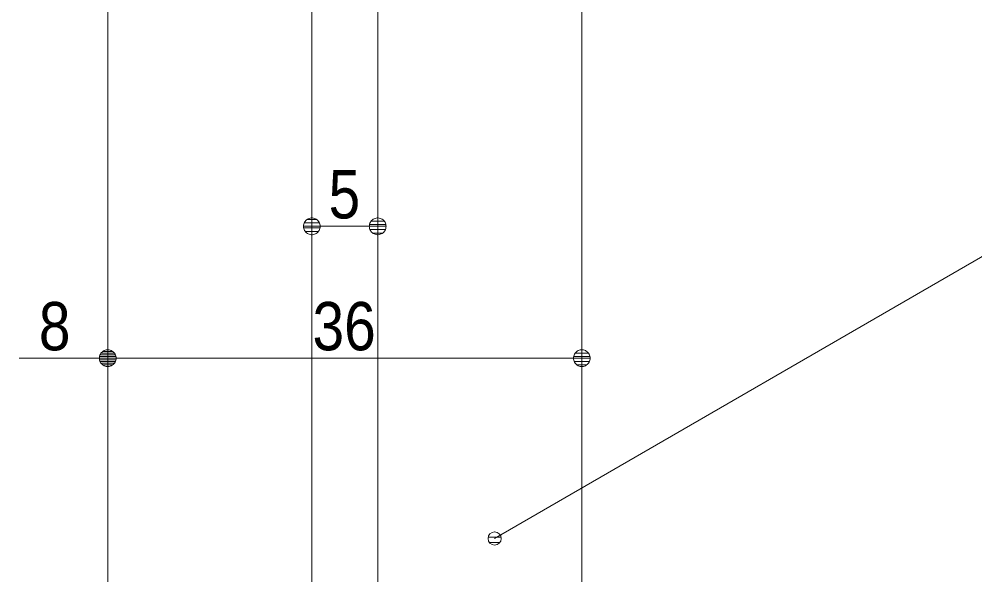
# Model space of a CAD drawing. Units: millimetres, scale not verified. Extents: x -6062 to 6062, y -3045 to 3045.
# Drawn here: x 823 to 1549, y -154 to 267 of the extents above; entities that cross this region are included whole.
import ezdxf
from ezdxf.enums import TextEntityAlignment as Align

# ---------------------------------------------------------------- set-up
doc = ezdxf.new("R2010")
doc.units = ezdxf.units.MM
doc.header["$LTSCALE"] = 20
doc.linetypes.add('CHAIN2', pattern=[12, 9, -1, 1, -1])
for name, color, linetype, lineweight in [('0-1_0', 7, 'Continuous', 9), ('0-2_2寸法-1', 7, 'Continuous', 9), ('0-3_2寸法-3', 7, 'Continuous', 9), ('0-4_3一般', 7, 'Continuous', 9)]:
    doc.layers.add(name, color=color, linetype=linetype, lineweight=lineweight)
doc.styles.add('ＭＳ Ｐゴシック', font='')
doc.styles.get('ＭＳ Ｐゴシック').set_extended_font_data('MS PGothic')

# ---------------------------------------------------------------- blocks, each defined once
blk = doc.blocks.new('グループ-60')
at = {"layer": '0-4_3一般', "linetype": 'CHAIN2'}
blk.add_line((48363.7, 19926.8), (48363.7, 3255.3), dxfattribs=at)
at = {"layer": '0-4_3一般'}
for p, q in [((44163.7, 19804.9), (44163.9, 19804.9)), ((47943.7, 19804.9), (44163.7, 19804.9)), ((47943.7, 19504.9), (47943.7, 19804.9)), ((48783.7, 19804.9), (47943.7, 19804.9)), ((48783.7, 19504.9), (48783.7, 19804.9)), ((52563.7, 19804.9), (48783.7, 19804.9)), ((43963.7, 19604.9), (43963.9, 19604.9)), ((43963.7, 19604.9), (43963.7, 13404.9)), ((52763.7, 19604.9), (52763.9, 19604.9)), ((52763.7, 13404.9), (52763.7, 19604.9)), ((47523.7, 19504.9), (47523.9, 19504.9)), ((47523.7, 19504.9), (47943.7, 19504.9)), ((47943.7, 19504.9), (48303.7, 19504.9)), ((48363.7, 19564.9), (48363.9, 19564.9)), ((48423.7, 19504.9), (48423.9, 19504.9)), ((48423.7, 19504.9), (48783.7, 19504.9)), ((48783.7, 19504.9), (49203.7, 19504.9)), ((47463.7, 19444.9), (47463.9, 19444.9)), ((47463.7, 19404.9), (47463.7, 19444.9)), ((49263.7, 19444.9), (49263.9, 19444.9)), ((49263.7, 19444.9), (49263.7, 19404.9)), ((44863.7, 19304.9), (47363.7, 19304.9)), ((49363.7, 19304.9), (51863.7, 19304.9)), ((44463.7, 17924.9), (44463.7, 18904.9)), ((52263.7, 18904.9), (52263.7, 17924.9)), ((46673.7, 17765.9), (47403.7, 17765.9)), ((49323.7, 17765.9), (50053.7, 17765.9)), ((46613.7, 17584.9), (46613.7, 17705.9)), ((47463.7, 17705.9), (47463.7, 17525.9)), ((49263.7, 17525.9), (49263.7, 17705.9)), ((50113.7, 17705.9), (50113.7, 17584.9)), ((46553.7, 17524.9), (44863.7, 17524.9)), ((46913.7, 17465.9), (47403.7, 17465.9)), ((46913.7, 17284.9), (46913.7, 17465.9)), ((49323.7, 17465.9), (49813.7, 17465.9)), ((49813.7, 17465.9), (49813.7, 17284.9)), ((51863.7, 17524.9), (50173.7, 17524.9)), ((44863.7, 17224.9), (46853.7, 17224.9)), ((49873.7, 17224.9), (51863.7, 17224.9)), ((44463.7, 14004.9), (44463.7, 16824.9)), ((52263.7, 16824.9), (52263.7, 14004.9)), ((45613.7, 13804.9), (45613.7, 14144.9)), ((45795.5, 14204.9), (45673.7, 14204.9)), ((45854.9, 14153.2), (45903.7, 13810.8)), ((50872.4, 14153.2), (50823.7, 13810.8)), ((50931.9, 14204.9), (51053.7, 14204.9)), ((51113.7, 14144.9), (51113.7, 13804.9)), ((44863.7, 13604.9), (45413.7, 13604.9)), ((46563.7, 13504.8), (46364.3, 13554)), ((46913.7, 13264.9), (46913.7, 13520.6)), ((49813.7, 13264.9), (49813.7, 13520.6)), ((50163.7, 13504.8), (50363, 13554)), ((51313.7, 13604.9), (51863.7, 13604.9)), ((44163.7, 13204.9), (46853.7, 13204.9)), ((49873.7, 13204.9), (52563.7, 13204.9))]:
    blk.add_line(p, q, dxfattribs=at)
for points in [[(48303.7, 19504.9), (48363.7, 19564.9), (48423.7, 19504.9)], [(46843, 13554), (46643.7, 13504.8), (46563.7, 13504.8)], [(50163.7, 13504.8), (50083.7, 13504.8), (49884.3, 13554)]]:
    blk.add_lwpolyline(points, dxfattribs=at)
for centre, radius, start, end in [((44163.7, 19604.9), 200, 135, 180), ((44163.7, 19604.9), 200, 90, 135), ((52563.7, 19604.9), 200, 45, 90), ((52563.7, 19604.9), 200, 0, 45), ((47523.7, 19444.9), 60, 135, 180), ((47523.7, 19444.9), 60, 90, 135), ((49203.7, 19444.9), 60, 45, 90), ((49203.7, 19444.9), 60, 0, 45), ((47363.7, 19404.9), 100, 270, 315), ((47363.7, 19404.9), 100, 315, 0), ((49363.7, 19404.9), 100, 180, 225), ((49363.7, 19404.9), 100, 225, 270), ((44863.7, 18904.9), 400, 135, 180), ((44863.7, 18904.9), 400, 90, 135), ((51863.7, 18904.9), 400, 45, 90), ((51863.7, 18904.9), 400, 0, 45), ((44863.7, 17924.9), 400, 180, 225), ((51863.7, 17924.9), 400, 315, 0), ((46673.7, 17705.9), 60, 135, 180), ((46673.7, 17705.9), 60, 90, 135), ((47403.7, 17705.9), 60, 45, 90), ((47403.7, 17705.9), 60, 0, 45), ((49323.7, 17705.9), 60, 135, 180), ((49323.7, 17705.9), 60, 90, 135), ((50053.7, 17705.9), 60, 45, 90), ((50053.7, 17705.9), 60, 0, 45), ((44863.7, 17924.9), 400, 225, 270), ((46553.7, 17584.9), 60, 315, 0), ((50173.7, 17584.9), 60, 180, 225), ((51863.7, 17924.9), 400, 270, 315), ((46553.7, 17584.9), 60, 270, 315), ((47403.7, 17525.9), 60, 270, 315), ((47403.7, 17525.9), 60, 315, 0), ((49323.7, 17525.9), 60, 180, 225), ((49323.7, 17525.9), 60, 180, 225), ((49323.7, 17525.9), 60, 225, 270), ((49323.7, 17525.9), 60, 225, 270), ((50173.7, 17584.9), 60, 225, 270), ((46853.7, 17284.9), 60, 315, 0), ((49873.7, 17284.9), 60, 180, 225), ((44863.7, 16824.9), 400, 90, 135), ((46853.7, 17284.9), 60, 270, 315), ((49873.7, 17284.9), 60, 225, 270), ((51863.7, 16824.9), 400, 45, 90), ((44863.7, 16824.9), 400, 135, 180), ((51863.7, 16824.9), 400, 0, 45), ((45673.7, 14144.9), 60, 135, 180), ((45673.7, 14144.9), 60, 90, 135), ((45795.5, 14144.9), 60, 48.98559, 90), ((45795.5, 14144.9), 60, 7.97118, 48.98559), ((50931.9, 14144.9), 60, 131.01441, 172.02882), ((50931.9, 14144.9), 60, 90, 131.01441), ((51053.7, 14144.9), 60, 45, 90), ((51053.7, 14144.9), 60, 0, 45), ((44863.7, 14004.9), 400, 180, 225), ((51863.7, 14004.9), 400, 315, 0), ((45413.7, 13804.9), 200, 315, 0), ((46603.7, 14524.9), 1000, 225.573, 240.86329), ((50123.7, 14524.9), 1000, 299.13671, 314.427), ((51313.7, 13804.9), 200, 180, 225), ((44863.7, 14004.9), 400, 225, 270), ((45413.7, 13804.9), 200, 270, 315), ((46603.7, 14524.9), 1000, 240.86329, 256.15358), ((50123.7, 14524.9), 1000, 283.84642, 299.13671), ((51313.7, 13804.9), 200, 225, 270), ((51863.7, 14004.9), 400, 270, 315), ((46603.7, 14524.9), 1000, 283.84642, 284.44683), ((46603.7, 14524.9), 1000, 284.44683, 285.04724), ((46873.7, 13520.6), 40, 52.52362, 105.04724), ((46873.7, 13520.6), 40, 0, 52.52362), ((49853.7, 13520.6), 40, 127.47638, 180), ((49853.7, 13520.6), 40, 74.95276, 127.47638), ((50123.7, 14524.9), 1000, 254.95276, 255.55317), ((50123.7, 14524.9), 1000, 255.55317, 256.15358), ((44163.7, 13404.9), 200, 180, 225), ((52563.7, 13404.9), 200, 315, 0), ((44163.7, 13404.9), 200, 225, 270), ((46853.7, 13264.9), 60, 270, 315), ((46853.7, 13264.9), 60, 315, 0), ((49873.7, 13264.9), 60, 180, 225), ((49873.7, 13264.9), 60, 225, 270), ((52563.7, 13404.9), 200, 270, 315)]:
    blk.add_arc(centre, radius, start, end, dxfattribs=at)
blk = doc.blocks.new('グループ-67')
at = {"layer": '0-4_3一般'}
for p, q in [((53563.7, -40000), (53563.7, 18204.9)), ((60763.7, 18204.9), (60763.7, -40000))]:
    blk.add_line(p, q, dxfattribs=at)
blk.add_lwpolyline([(57663.7, 9404.9), (57663.7, -31200), (56663.7, -31200), (56663.7, 9404.9)], close=True, dxfattribs=at)
blk = doc.blocks.new('グループ-85')
at = {"layer": '0-4_3一般'}
for name in ['グループ-60', 'グループ-67']:
    blk.add_blockref(name, (0, 0), dxfattribs=at)
blk = doc.blocks.new('グループ-87')
at = {"layer": '0-4_3一般'}
blk.add_blockref('グループ-85', (0, 0), dxfattribs=at)
blk = doc.blocks.new('_Dot')
at = {"layer": '0-1_0'}
for p, q in [((-10, 0), (-20, 0)), ((9.78, 2), (-9.78, 2)), ((7.99, 6), (-7.99, 6)), ((9.16, -3.98), (-9.16, -3.98)), ((6, -7.98), (-6, -7.98))]:
    blk.add_line(p, q, dxfattribs=at)
for points in [[(10, 0), (9.92, 1.25), (9.69, 2.49), (9.3, 3.68), (8.76, 4.82), (8.09, 5.88), (7.29, 6.85), (6.37, 7.71), (5.36, 8.44), (4.26, 9.05), (3.09, 9.51), (1.87, 9.82), (0.63, 9.98), (-0.63, 9.98), (-1.87, 9.82), (-3.09, 9.51), (-4.26, 9.05), (-5.36, 8.44), (-6.37, 7.71), (-7.29, 6.85), (-8.09, 5.88), (-8.76, 4.82), (-9.3, 3.68), (-9.69, 2.49), (-9.92, 1.25), (-10, 0), (0, 0)], [(-10, 0), (-9.92, -1.25), (-9.69, -2.49), (-9.3, -3.68), (-8.76, -4.82), (-8.09, -5.88), (-7.29, -6.85), (-6.37, -7.71), (-5.36, -8.44), (-4.26, -9.05), (-3.09, -9.51), (-1.87, -9.82), (-0.63, -9.98), (0.63, -9.98), (1.87, -9.82), (3.09, -9.51), (4.26, -9.05), (5.36, -8.44), (6.37, -7.71), (7.29, -6.85), (8.09, -5.88), (8.76, -4.82), (9.3, -3.68), (9.69, -2.49), (9.92, -1.25), (10, 0), (0, 0)]]:
    blk.add_lwpolyline(points, close=True, dxfattribs=at)

msp = doc.modelspace()

# ---------------------------------------------------------------- linework, layer by layer
at = {"layer": '0-2_2寸法-1'}
for p, q in [((1045.68, 130.25), (1045.88, 130.25)), ((1095.68, 130.25), (1095.88, 130.25)), ((1082.97, 110.25), (1058.4, 110.25)), ((890.68, 30.25), (890.88, 30.25)), ((890.68, 30.25), (890.88, 30.25)), ((1250.68, 30.25), (1250.88, 30.25)), ((823.4, 10.25), (877.97, 10.25)), ((1237.97, 10.25), (903.4, 10.25))]:
    msp.add_line(p, q, dxfattribs=at)
at = {"layer": '0-3_2寸法-3'}
for p, q in [((1184.67, -121.52), (1184.33, -121.52)), ((1184.67, -121.52), (1184.33, -121.52)), ((1189.39, -125.52), (1179.61, -125.52)), ((1188.5, -129.52), (1180.5, -129.52))]:
    msp.add_line(p, q, dxfattribs=at)
msp.add_lwpolyline([(1184.5, -126.51), (1590.68, 108), (1966.12, 108)], dxfattribs=at)
msp.add_circle((1184.5, -126.51), 5.01, dxfattribs=at)
msp.add_circle((1184.5, -126.51), 5.01, dxfattribs=at)

# ---------------------------------------------------------------- block references
at = {"layer": '0-2_2寸法-1', "xscale": 0.6356201, "yscale": 0.6356201, "rotation": 180}
for p in [(1045.68, 110.25), (890.68, 10.25)]:
    msp.add_blockref('_Dot', p, dxfattribs=at)
at = {"layer": '0-2_2寸法-1', "xscale": 0.6356201, "yscale": 0.6356201}
for p in [(1095.68, 110.25), (890.68, 10.25), (1250.68, 10.25)]:
    msp.add_blockref('_Dot', p, dxfattribs=at)
at = {"layer": '0-4_3一般', "xscale": 0.05, "yscale": 0.05}
msp.add_blockref('グループ-87', (-1787.5, 0), dxfattribs=at)

# ---------------------------------------------------------------- texts
at = {"layer": '0-2_2寸法-1', "style": 'ＭＳ Ｐゴシック', "width": 0.9}
for s, p in [('5', (1058.39, 105.19)), ('8', (838.39, 5.19)), ('36', (1046.19, 5.19))]:
    msp.add_text(s, height=36.66, dxfattribs=at).set_placement(p, align=Align.BOTTOM_LEFT)

doc.saveas('drawing.dxf')
